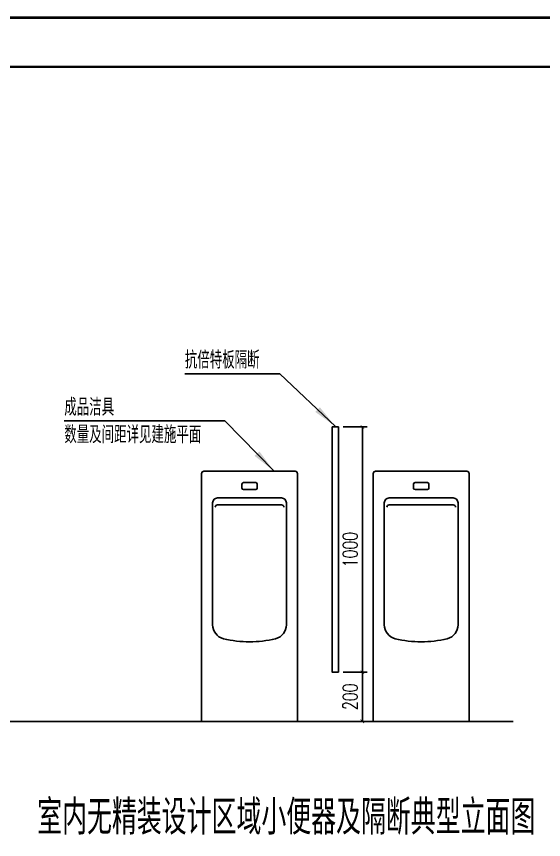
# Model space of a CAD drawing. Extents: x -40548 to 155442, y 5688 to 67136.
# Drawn here: x 151245 to 153394, y 19182 to 22537 of the extents above; entities that cross this region are included whole.
import ezdxf
from ezdxf.enums import TextEntityAlignment as Align

# ---------------------------------------------------------------- set-up
doc = ezdxf.new("R2010")
doc.units = 0
doc.header["$LTSCALE"] = 1000
doc.layers.get('DEFPOINTS').update_dxf_attribs({"color": 200})
for name, color, linetype in [('0-cxFrame', 155, 'Continuous'), ('A-LIN-V', 9, 'Continuous'), ('DIM_SYMB', 3, 'Continuous'), ('建-尺寸', 3, 'Continuous'), ('建-引出', 3, 'Continuous')]:
    doc.layers.add(name, color=color, linetype=linetype)
doc.layers.add('0-cxText', color=131, linetype='Continuous', lineweight=25)
doc.styles.add('A-DIM_T3', font='SIMPLEX', dxfattribs={"width": 0.705882, "bigfont": 'GBCBIG'})
doc.styles.add('A-STANDARD', font='SIMPLEX', dxfattribs={"bigfont": 'GBCBIG'})
doc.styles.add('cx_tuming', font='simhei.ttf')
doc.styles.add('cx_tuqian1', font='')
doc.styles.get("Standard").update_dxf_attribs({"font": 'gbenor.shx', "bigfont": 'gbcbig.shx'})
doc.styles.add('黑体', font='', dxfattribs={"width": 0.9})
doc.styles.get('cx_tuqian1').set_extended_font_data('SimSun')
doc.styles.get('黑体').set_extended_font_data('冬青黑体简体中文 W3')
doc.dimstyles.new('A-DIM-20', dxfattribs={"dimscale": 20, "dimtxt": 2.975, "dimasz": 1, "dimexe": 1, "dimexo": 1, "dimgap": 1, "dimtad": 1, "dimdec": 0, "dimzin": 0, "dimdsep": 46, "dimtxsty": 'A-DIM_T3', "dimblk": 'ARCHTICK', "dimcen": 0.09, "dimclrt": 7, "dimazin": 2, "dimtfac": 1, "dimtdec": 0, "dimtix": 1, "dimtmove": 2, "dimatfit": 3, "dimfxl": 0, "dimtolj": 1, "dimtzin": 0, "dimarcsym": 0})

# ---------------------------------------------------------------- blocks, each defined once
blk = doc.blocks.new('TK22.A1 L(Dragon)')
at = {"layer": '0-cxFrame', "color": 7, "const_width": 0.5}
blk.add_lwpolyline([(0, 0), (-841, 0), (-841, 594), (0, 594)], close=True, dxfattribs=at)
at = {"layer": '0-cxFrame', "const_width": 0.5}
blk.add_lwpolyline([(-80, 10), (-821, 10), (-821, 584), (-80, 584)], close=True, dxfattribs=at)
at = {"style": '黑体', "flags": 4}
blk.add_attdef('图幅', text='', height=3.3, dxfattribs=at).set_placement((-40, 3), align=Align.RIGHT)
at = {"layer": '0-cxText', "flags": 4}
for tag, height, style, p in [('建设单位', 3.5, 'cx_tuming', (-45, 240)), ('项目名称', 3.5, 'cx_tuming', (-45, 210)), ('子项名称', 3.5, 'cx_tuming', (-45, 180)), ('工程编号', 3.3, 'cx_tuqian1', (-35, 165)), ('图名1', 3.5, 'cx_tuming', (-45, 87)), ('图名2', 3.5, 'cx_tuming', (-45, 79)), ('图名3', 3.5, 'cx_tuming', (-45, 71)), ('出图日期', 3.3, 'cx_tuqian1', (-39, 60)), ('专业', 3.3, 'cx_tuqian1', (-55, 52)), ('图号', 3.3, 'cx_tuqian1', (-55, 44)), ('版次', 3.3, 'cx_tuqian1', (-20, 44))]:
    blk.add_attdef(tag, text='', height=height, dxfattribs=dict(at, style=style)).set_placement(p, align=Align.MIDDLE)
at = {"layer": 'DEFPOINTS', "color": 6, "flags": 4}
for tag, height, style, p in [('tufu', 3.3, '黑体', (-12, 12)), ('dwfname', 4, 'cx_tuqian1', (-80, 3))]:
    blk.add_attdef(tag, text='', height=height, dxfattribs=dict(at, style=style)).set_placement(p, align=Align.RIGHT)
blk = doc.blocks.new('_ArchTick')
at = {"color": 0, "linetype": 'ByBlock', "const_width": 0.1}
blk.add_lwpolyline([(-0.35, -0.35), (0.35, 0.35)], dxfattribs=at)
blk = doc.blocks.new('*D246')
at = {"layer": 'DEFPOINTS', "color": 0}
for p in [(152557.5, 20863.7), (152557.5, 19863.7), (152655, 19863.7)]:
    blk.add_point(p, dxfattribs=at)
at = {"layer": '建-尺寸', "color": 0, "lineweight": -2}
for p, q in [((152577.5, 20863.7), (152675, 20863.7)), ((152655, 20863.7), (152655, 19863.7)), ((152577.5, 19863.7), (152675, 19863.7))]:
    blk.add_line(p, q, dxfattribs=at)
at = {"layer": '建-尺寸', "color": 0, "lineweight": -2, "xscale": 20, "yscale": 20, "zscale": 20}
for p, rotation in [((152655, 20863.7), 90), ((152655, 19863.7), 270)]:
    blk.add_blockref('_ArchTick', p, dxfattribs=dict(at, rotation=rotation))
at = {"layer": '建-尺寸', "color": 7, "insert": (152605.2, 20363.7), "char_height": 59.5, "attachment_point": 5, "rotation": 90, "style": 'A-DIM_T3'}
blk.add_mtext('\\A1;1000', dxfattribs=at)
blk = doc.blocks.new('*D247')
at = {"layer": 'DEFPOINTS', "color": 0}
for p in [(152557.5, 19863.7), (152557.5, 19663.7), (152655, 19663.7)]:
    blk.add_point(p, dxfattribs=at)
at = {"layer": '建-尺寸', "color": 0, "lineweight": -2}
for p, q in [((152577.5, 19863.7), (152675, 19863.7)), ((152655, 19863.7), (152655, 19663.7)), ((152577.5, 19663.7), (152675, 19663.7))]:
    blk.add_line(p, q, dxfattribs=at)
at = {"layer": '建-尺寸', "color": 0, "lineweight": -2, "xscale": 20, "yscale": 20, "zscale": 20}
for p, rotation in [((152655, 19863.7), 90), ((152655, 19663.7), 270)]:
    blk.add_blockref('_ArchTick', p, dxfattribs=dict(at, rotation=rotation))
at = {"layer": '建-尺寸', "color": 7, "insert": (152605.2, 19763.7), "char_height": 59.5, "attachment_point": 5, "rotation": 90, "style": 'A-DIM_T3'}
blk.add_mtext('\\A1;200', dxfattribs=at)

msp = doc.modelspace()

# ---------------------------------------------------------------- hatches: boundary and pattern name
at = {"layer": '建-引出'}
for points in [[(152545, 20865.7), (152481.6, 20944.1), (152463.3, 20924.8)], [(152295.4, 20683.3), (152235, 20764.1), (152216, 20745.4)]]:
    msp.add_hatch(color=256, dxfattribs=at).paths.add_polyline_path(points, flags=17)

# ---------------------------------------------------------------- linework, layer by layer
at = {"layer": 'A-LIN-V'}
msp.add_line((142970, 19663.7, 254.5), (153270, 19663.7, 254.5), dxfattribs=at)
at = {"layer": 'A-LIN-V', "elevation": 254.5}
msp.add_lwpolyline([(152557.5, 19863.7), (152532.5, 19863.7), (152532.5, 20863.7), (152557.5, 20863.7)], close=True, dxfattribs=at)
at = {"layer": 'A-LIN-V'}
for points in [[(151999.6, 20673.3), (151999.6, 19663.7), (152390.4, 19663.7), (152390.4, 20673.3)], [(152699.6, 20673.3), (152699.6, 19663.7), (153090.4, 19663.7), (153090.4, 20673.3)], [(152170, 20636.6), (152165.7, 20634.9), (152164, 20630.6)], [(152170, 20636.6), (152220.1, 20636.6)], [(152226, 20630.6), (152224.4, 20634.9), (152220.1, 20636.6)], [(152869.9, 20636.6), (152865.6, 20634.9), (152864, 20630.6)], [(152869.9, 20636.6), (152920.1, 20636.6)], [(152926, 20630.6), (152924.4, 20634.9), (152920.1, 20636.6)], [(152164, 20614.6), (152164, 20630.6)], [(152164, 20614.6), (152165.7, 20610.3), (152170, 20608.5)], [(152170, 20608.5), (152220.1, 20608.5)], [(152220.1, 20608.5), (152224.4, 20610.3), (152226, 20614.6)], [(152226, 20614.6), (152226, 20630.6)], [(152864, 20614.6), (152864, 20630.6)], [(152864, 20614.6), (152865.6, 20610.3), (152869.9, 20608.5)], [(152869.9, 20608.5), (152920.1, 20608.5)], [(152920.1, 20608.5), (152924.4, 20610.3), (152926, 20614.6)], [(152926, 20614.6), (152926, 20630.6)], [(152044.7, 20057.7), (152044.7, 20554.5)], [(152345.4, 20057.7), (152345.4, 20554.5)], [(152744.6, 20057.7), (152744.6, 20554.5)], [(153045.4, 20057.7), (153045.4, 20554.5)], [(152065.1, 20012.6), (152065.1, 20012.1)], [(152325, 20012.1), (152325, 20012.6)], [(152765, 20012.6), (152765, 20012.1)], [(153025, 20012.1), (153025, 20012.6)]]:
    msp.add_lwpolyline(points, dxfattribs=at)
for points in [[(152390.4, 20673.3, 254.5), (152389.9, 20679.2, 254.5), (152386.7, 20682.5, 254.5), (152380.8, 20683.3, 254.5), (152380.8, 20683.3, 254.5), (152009.3, 20683.3, 254.5), (152009.3, 20683.3, 254.5), (152003.3, 20682.6, 254.5), (152000.1, 20679.2, 254.5), (151999.6, 20673.3, 254.5)], [(153090.4, 20673.3, 254.5), (153089.9, 20679.2, 254.5), (153086.7, 20682.5, 254.5), (153080.8, 20683.3, 254.5), (153080.8, 20683.3, 254.5), (152709.2, 20683.3, 254.5), (152709.2, 20683.3, 254.5), (152703.3, 20682.6, 254.5), (152700.1, 20679.2, 254.5), (152699.6, 20673.3, 254.5)], [(152345.4, 20554.5, 254.5), (152344.1, 20566.6, 254.5), (152337.5, 20573.3, 254.5), (152325.4, 20574.6, 254.5), (152325.4, 20574.6, 254.5), (152064.7, 20574.6, 254.5), (152064.7, 20574.6, 254.5), (152052.6, 20573.3, 254.5), (152045.9, 20566.6, 254.5), (152044.7, 20554.5, 254.5)], [(153045.4, 20554.5, 254.5), (153044.1, 20566.6, 254.5), (153037.4, 20573.3, 254.5), (153025.3, 20574.6, 254.5), (153025.3, 20574.6, 254.5), (152764.7, 20574.6, 254.5), (152764.7, 20574.6, 254.5), (152752.6, 20573.3, 254.5), (152745.9, 20566.6, 254.5), (152744.6, 20554.5, 254.5)], [(152335.4, 20536.4, 254.5), (152334.7, 20542.5, 254.5), (152331.3, 20545.4, 254.5), (152325.2, 20546.1, 254.5), (152325.2, 20546.1, 254.5), (152064.8, 20546.1, 254.5), (152064.8, 20546.1, 254.5), (152058.8, 20545.4, 254.5), (152055.3, 20542.5, 254.5), (152054.7, 20536.4, 254.5)], [(153035.4, 20536.4, 254.5), (153034.7, 20542.5, 254.5), (153031.2, 20545.4, 254.5), (153025.2, 20546.1, 254.5), (153025.2, 20546.1, 254.5), (152764.8, 20546.1, 254.5), (152764.8, 20546.1, 254.5), (152758.8, 20545.4, 254.5), (152755.3, 20542.5, 254.5), (152754.6, 20536.4, 254.5)]]:
    msp.add_open_spline(points, degree=3, knots=[0, 0, 0, 0, 1, 1, 1, 2, 2, 2, 3, 3, 3, 3], dxfattribs=at)
for points in [[(152044.7, 20057.7, 254.5), (152046.4, 20028.5, 254.5), (152061.2, 20009.1, 254.5), (152088.9, 19999.7, 254.5)], [(152301.1, 19999.7, 254.5), (152328.9, 20009.1, 254.5), (152343.6, 20028.5, 254.5), (152345.4, 20057.7, 254.5)], [(152744.6, 20057.7, 254.5), (152746.4, 20028.5, 254.5), (152761.2, 20009.1, 254.5), (152788.9, 19999.7, 254.5)], [(153001.1, 19999.7, 254.5), (153028.8, 20009.1, 254.5), (153043.6, 20028.5, 254.5), (153045.4, 20057.7, 254.5)], [(152088.9, 19999.7, 254.5), (152159.7, 19984, 254.5), (152230.4, 19984, 254.5), (152301.1, 19999.7, 254.5)], [(152788.9, 19999.7, 254.5), (152859.6, 19984, 254.5), (152930.4, 19984, 254.5), (153001.1, 19999.7, 254.5)]]:
    msp.add_open_spline(points, degree=3, dxfattribs=at)
at = {"layer": '建-引出'}
for p, q in [((152318.2, 21080.6), (151931.3, 21080.6)), ((152545, 20865.7), (152318.2, 21080.6)), ((152095, 20888.2), (151439.8, 20888.2)), ((152295.4, 20683.3), (152095, 20888.2))]:
    msp.add_line(p, q, dxfattribs=at)

# ---------------------------------------------------------------- block references
at = {"layer": '0-cxFrame', "xscale": 20, "yscale": 20, "zscale": 20}
msp.add_blockref('TK22.A1 L(Dragon)', (155436.7, 10651.8), dxfattribs=at)

# ---------------------------------------------------------------- texts
at = {"layer": 'DIM_SYMB', "color": 7}
msp.add_text('室内无精装设计区域小便器及隔断典型立面图', height=141.037, dxfattribs=at).set_placement((151329.4, 19202.2))
at = {"layer": '建-引出', "color": 7, "style": 'A-STANDARD'}
for s, height, p in [('抗倍特板隔断', 70.52, (151931.3, 21101.6)), ('成品洁具', 70.52, (151439.8, 20909.2)), ('数量及间距详见建施平面', 70.519, (151439.8, 20797.2))]:
    msp.add_text(s, height=height, dxfattribs=at).set_placement(p)

# ---------------------------------------------------------------- dimensions: what is measured, and where the dimension line sits
at = {"layer": '建-尺寸'}
for p1, p2, picture, middle in [((152557.5, 20863.7), (152557.5, 19863.7), '*D246', (152605.2, 20363.7)), ((152557.5, 19863.7), (152557.5, 19663.7), '*D247', (152605.2, 19763.7))]:
    dim = msp.add_aligned_dim(p1=p1, p2=p2, distance=97.5, dimstyle='A-DIM-20', dxfattribs=at)
    dim.commit()
    dim.dimension.update_dxf_attribs({"geometry": picture, "text_midpoint": middle})

doc.saveas('drawing.dxf')
